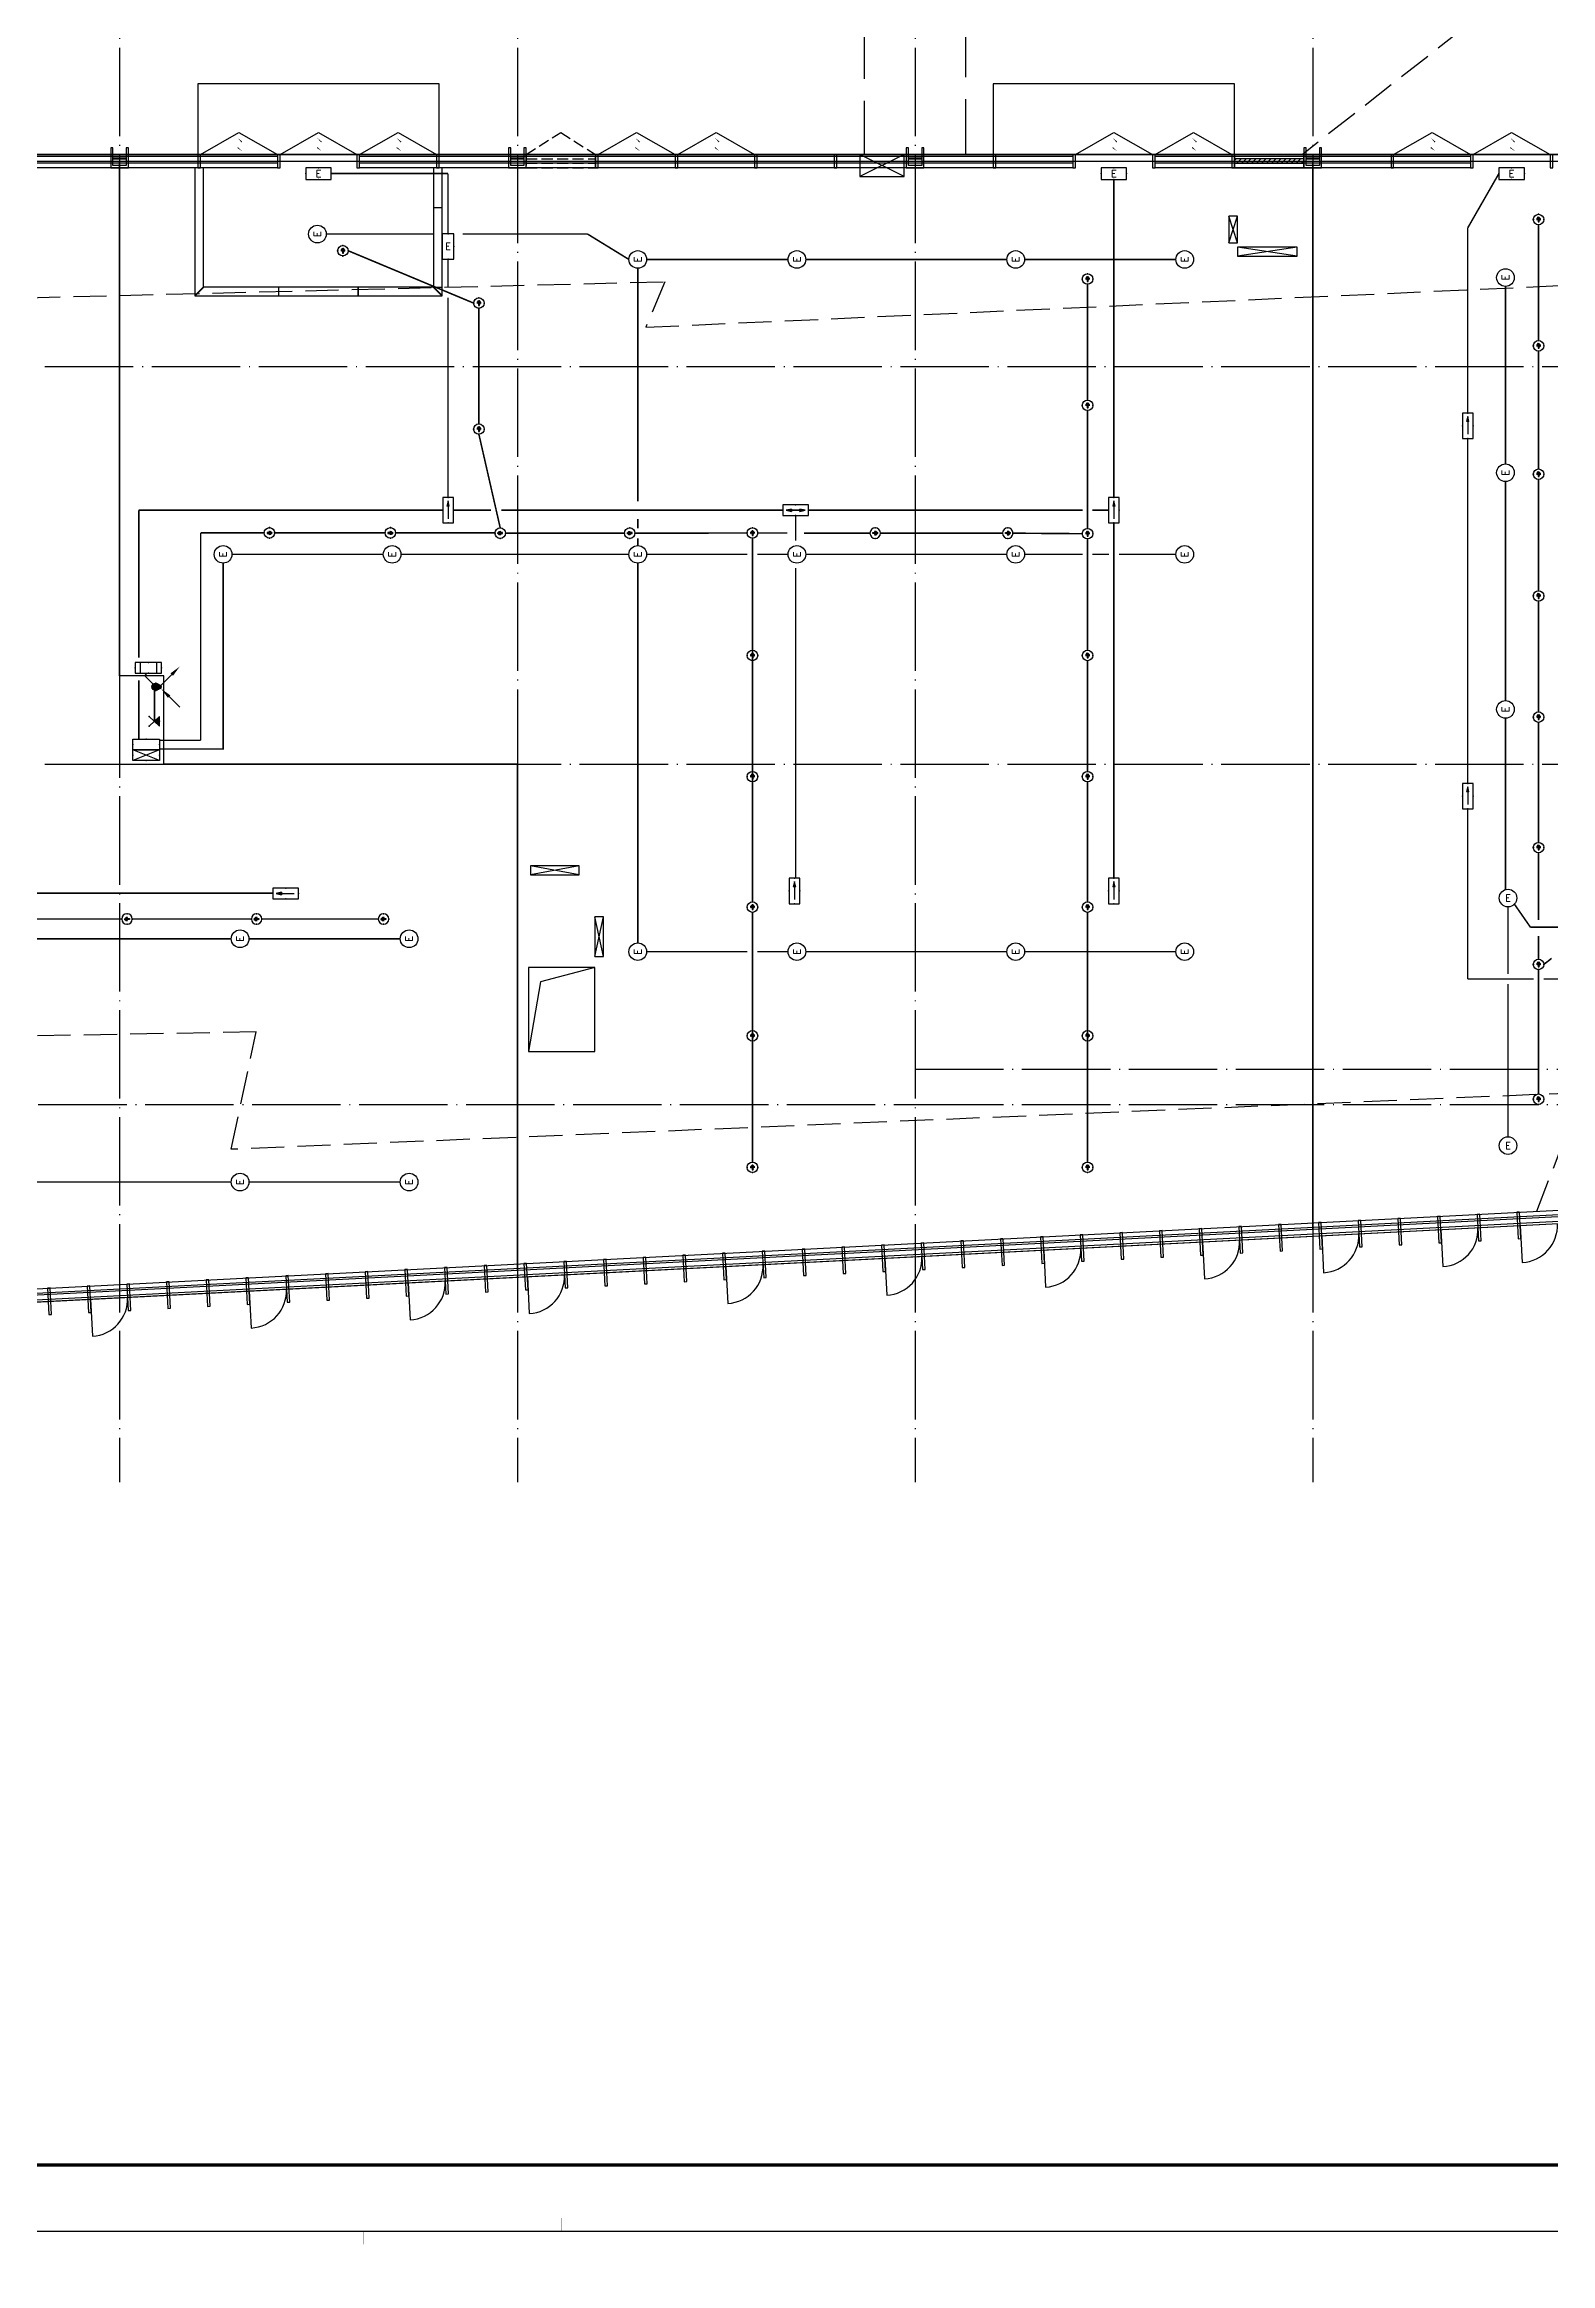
# Model space of a CAD drawing. Extents: x -288892 to 250096, y -100054 to 404668.
# Drawn here: x 48698 to 82782, y 62867 to 113091 of the extents above; entities that cross this region are included whole.
import ezdxf
from ezdxf.enums import TextEntityAlignment as Align
from ezdxf.xclip import XClip

# ---------------------------------------------------------------- set-up
doc = ezdxf.new("R2010")
doc.units = 0
doc.header["$LTSCALE"] = 1000
doc.header["$MEASUREMENT"] = 0
for name, pattern in [('104-14# 核心筒$0$DOTE', [2.42, 2, -0.2, 0.02, -0.2]), ('DASH', [0.35, 0.25, -0.1]), ('X-104 14#平面$0$$0$DASH', [0.35, 0.25, -0.1]), ('X-104 14#平面$0$109 3#平面$0$DASH', [0.35, 0.25, -0.1]), ('X-104 14#平面$0$DASH', [0.35, 0.25, -0.1])]:
    doc.linetypes.add(name, pattern=pattern)
doc.layers.get('0').update_dxf_attribs({"linetype": 'CONTINUOUS'})
for name, color, linetype in [('104-14# 核心筒$0$A_AXIS-轴线', 36, '104-14# 核心筒$0$DOTE'), ('14#楼幕墙$0$A-C_玻璃幕墙', 140, 'CONTINUOUS'), ('14#楼幕墙$0$A-C_窗', 140, 'CONTINUOUS'), ('EQUIP-照明', 3, 'CONTINUOUS'), ('EQUIP-箱柜', 3, 'CONTINUOUS'), ('LWIRE', 4, 'CONTINUOUS'), ('TEL_TEXT', 3, 'CONTINUOUS'), ('WIRE-应急', 2, 'DASH'), ('WIRE-照明', 1, 'CONTINUOUS'), ('X-104 14#平面$0$$0$A-C_窗', 140, 'CONTINUOUS'), ('X-104 14#平面$0$A-C_玻璃幕墙', 140, 'CONTINUOUS'), ('X-104 14#平面$0$A-C_窗', 140, 'CONTINUOUS'), ('X-104 14#平面$0$A-O_屋面', 201, 'CONTINUOUS'), ('X-104 14#平面$0$A-SUR_吊顶', 40, 'CONTINUOUS'), ('X-104 14#平面$0$A-TECH_暖通', 6, 'CONTINUOUS'), ('X-104 14#平面$0$DUCT-新风管立管', 3, 'CONTINUOUS')]:
    doc.layers.add(name, color=color, linetype=linetype)
doc.layers.add('14#楼幕墙$0$04-不打印_辅助线', color=165, linetype='CONTINUOUS', plot=False)
doc.layers.add('X-104 14#平面$0$04-不打印_辅助线', color=165, linetype='CONTINUOUS', plot=False)
doc.layers.add('X-104 14#平面$0$000套内', color=226, linetype='CONTINUOUS', lineweight=30)
doc.styles.add('_TCH_LABEL', font='COMPLEX', dxfattribs={"bigfont": 'GBCBIG'})
doc.styles.add('_TEL_DIM', font='SIMPLEX', dxfattribs={"width": 0.8, "height": 3.5, "bigfont": 'HZTXT'})
doc.styles.get("Standard").update_dxf_attribs({"font": 'gbenor.shx', "bigfont": 'gbcbig.shx'})

# ---------------------------------------------------------------- blocks, each defined once
blk = doc.blocks.new('图框-A1+1-2')
at = {"const_width": 0.05}
blk.add_lwpolyline([(0, 0), (1261, 0), (1261, 594), (0, 594)], close=True, dxfattribs=at)
blk.add_lwpolyline([(630.5, 594), (630.5, 592)], dxfattribs=at)
blk = doc.blocks.new('图框-A1+1-4')
for points, const_width in [([(0, 0), (1051, 0), (1051, 594), (0, 594)], 0.05), ([(976, 584), (25, 584), (25, 10), (976, 10)], 0.5)]:
    blk.add_lwpolyline(points, close=True, dxfattribs=dict(const_width=const_width))
at = {"const_width": 0.05}
blk.add_lwpolyline([(525.5, 0), (525.5, 2)], dxfattribs=at)
blk = doc.blocks.new('14#楼幕墙$0$A$C103B1A8E')
blk.add_lwpolyline([(0, 0), (60, 0), (60, 600), (0, 600)], close=True)
blk = doc.blocks.new('14#楼幕墙$0$A$C678332E3')
blk.add_lwpolyline([(0, 0), (60, 0), (60, 300), (0, 300)], close=True)
blk = doc.blocks.new('*U1890')
blk.add_lwpolyline([(300, 0), (0, 0), (0, 150), (300, 150)], close=True)
blk = doc.blocks.new('14#楼幕墙$0$A$C07E80D9E')
blk.add_lwpolyline([(-350, -50), (-50, -50), (-50, -450), (0, -450), (0, 0), (-400, 0), (-400, -450), (-350, -450)], close=True)
for points in [[(-50, -200), (-350, -200)], [(-50, -220), (-350, -220)]]:
    blk.add_lwpolyline(points)
at = {"layer": '14#楼幕墙$0$A-C_玻璃幕墙', "rotation": 180}
blk.add_blockref('*U1890', (-50, -50), dxfattribs=at)
blk = doc.blocks.new('14#楼幕墙$0$A$C09283E46')
for name, p, rotation in [('14#楼幕墙$0$A$C07E80D9E', (10636, 21966), 177.5000000000001), ('14#楼幕墙$0$A$C678332E3', (12604, 21880), 357.5000000000006), ('14#楼幕墙$0$A$C678332E3', (14403, 21802), 357.5000000000006), ('14#楼幕墙$0$A$C678332E3', (16201, 21723), 357.5000000000006), ('14#楼幕墙$0$A$C678332E3', (17999, 21645), 357.5000000000006), ('14#楼幕墙$0$A$C07E80D9E', (19628, 21574), 177.5000000000001), ('14#楼幕墙$0$A$C678332E3', (21596, 21488), 357.5000000000006), ('14#楼幕墙$0$A$C678332E3', (23394, 21409), 357.5000000000006), ('14#楼幕墙$0$A$C678332E3', (25192, 21331), 357.5000000000006), ('14#楼幕墙$0$A$C07E80D9E', (28619, 21181), 177.5000000000001), ('14#楼幕墙$0$A$C678332E3', (26991, 21252), 357.5000000000006), ('14#楼幕墙$0$A$C678332E3', (30587, 21095), 357.5000000000006), ('14#楼幕墙$0$A$C678332E3', (32385, 21017), 357.5000000000006), ('14#楼幕墙$0$A$C678332E3', (34184, 20938), 357.5000000000006), ('14#楼幕墙$0$A$C678332E3', (35982, 20860), 357.5000000000006), ('14#楼幕墙$0$A$C07E80D9E', (37610, 20789), 177.5000000000001), ('14#楼幕墙$0$A$C678332E3', (39579, 20703), 357.5000000000006), ('14#楼幕墙$0$A$C678332E3', (41377, 20624), 357.5000000000006), ('14#楼幕墙$0$A$C678332E3', (43175, 20546), 357.5000000000006), ('14#楼幕墙$0$A$C103B1A8E', (8101, -3903), 0.4546658823147814), ('14#楼幕墙$0$A$C103B1A8E', (9001, -3896), 0.4546658823147814), ('14#楼幕墙$0$A$C103B1A8E', (9901, -3889), 0.4546658823147814), ('14#楼幕墙$0$A$C103B1A8E', (10801, -3882), 0.4546658823147814), ('14#楼幕墙$0$A$C103B1A8E', (11701, -3875), 0.4546658823147814), ('14#楼幕墙$0$A$C103B1A8E', (12601, -3868), 0.4546658823147814), ('14#楼幕墙$0$A$C103B1A8E', (13501, -3860), 0.4546658823147814), ('14#楼幕墙$0$A$C103B1A8E', (14401, -3853), 0.4546658823147814), ('14#楼幕墙$0$A$C103B1A8E', (15301, -3846), 0.4546658823147814), ('14#楼幕墙$0$A$C103B1A8E', (16201, -3839), 0.4546658823147814), ('14#楼幕墙$0$A$C103B1A8E', (17101, -3832), 0.4546658823147814), ('14#楼幕墙$0$A$C103B1A8E', (18001, -3825), 0.4546658823147814), ('14#楼幕墙$0$A$C103B1A8E', (18901, -3818), 0.4546658823147814), ('14#楼幕墙$0$A$C103B1A8E', (19801, -3811), 0.4546658823147814), ('14#楼幕墙$0$A$C103B1A8E', (20701, -3804), 0.4546658823147814), ('14#楼幕墙$0$A$C103B1A8E', (21601, -3797), 0.4546658823147814), ('14#楼幕墙$0$A$C103B1A8E', (22501, -3789), 0.4546658823147814), ('14#楼幕墙$0$A$C103B1A8E', (23401, -3782), 0.4546658823147814), ('14#楼幕墙$0$A$C103B1A8E', (24301, -3775), 0.4546658823147814), ('14#楼幕墙$0$A$C103B1A8E', (25201, -3768), 0.4546658823147814), ('14#楼幕墙$0$A$C103B1A8E', (26101, -3761), 0.4546658823147814), ('14#楼幕墙$0$A$C103B1A8E', (27001, -3754), 0.4546658823147814), ('14#楼幕墙$0$A$C103B1A8E', (27901, -3747), 0.4546658823147814), ('14#楼幕墙$0$A$C103B1A8E', (28801, -3740), 0.4546658823147814), ('14#楼幕墙$0$A$C103B1A8E', (29701, -3733), 0.4546658823147814), ('14#楼幕墙$0$A$C103B1A8E', (30601, -3726), 0.4546658823147814), ('14#楼幕墙$0$A$C103B1A8E', (31501, -3718), 0.4546658823147814), ('14#楼幕墙$0$A$C103B1A8E', (32401, -3711), 0.4546658823147814), ('14#楼幕墙$0$A$C103B1A8E', (33301, -3704), 0.4546658823147814), ('14#楼幕墙$0$A$C103B1A8E', (34201, -3697), 0.4546658823147814), ('14#楼幕墙$0$A$C103B1A8E', (35100, -3690), 0.4546658823147814), ('14#楼幕墙$0$A$C103B1A8E', (36000, -3683), 0.4546658823147814), ('14#楼幕墙$0$A$C103B1A8E', (36900, -3676), 0.4546658823147814), ('14#楼幕墙$0$A$C103B1A8E', (37800, -3669), 0.4546658823147814), ('14#楼幕墙$0$A$C103B1A8E', (38700, -3662), 0.4546658823147814), ('14#楼幕墙$0$A$C103B1A8E', (39600, -3655), 0.4546658823147814), ('14#楼幕墙$0$A$C103B1A8E', (40500, -3647), 0.4546658823147814), ('14#楼幕墙$0$A$C103B1A8E', (41400, -3640), 0.4546658823147814)]:
    blk.add_blockref(name, p, dxfattribs=dict(rotation=rotation))
blk = doc.blocks.new('14#楼幕墙$0$A$C2CD63A88')
blk.add_lwpolyline([(0, 670), (0, -170)])
blk.add_arc((0, 670), 840, 270, 0)
blk = doc.blocks.new('14#楼幕墙$0$A$C22714246')
blk.add_lwpolyline([(1740, 497), (870, 0), (0, 497)])
at = {"layer": '14#楼幕墙$0$A-C_玻璃幕墙', "color": 1}
blk.add_lwpolyline([(899, 122, 0, 25, 0), (802, 217, 0, 0, 0), (900, 340, 25, 0, 0), (796, 422, 0, 0, 0)], format="xyseb", dxfattribs=at)
blk = doc.blocks.new('14#楼幕墙')
at = {"layer": '14#楼幕墙$0$A-C_玻璃幕墙'}
for p, q in [((86987, 110600), (8392, 110600)), ((53970, 110550), (46830, 110550)), ((71970, 110550), (55830, 110550)), ((80970, 110550), (73830, 110550)), ((53970, 110400), (46830, 110400)), ((53970, 110300), (46830, 110300)), ((71970, 110400), (55830, 110400)), ((71970, 110300), (55830, 110300)), ((80970, 110400), (73830, 110400)), ((80970, 110300), (73830, 110300)), ((39845, 84184), (83846, 86453)), ((39904, 84237), (83846, 86503)), ((40081, 84396), (83848, 86653)), ((40200, 84502), (83848, 86753))]:
    blk.add_line(p, q, dxfattribs=at)
at = {"layer": '14#楼幕墙$0$A-C_玻璃幕墙', "ltscale": 2}
for points in [[(52170, 110600), (57630, 110600), (57630, 112200), (52170, 112200)], [(70170, 110600), (75630, 110600), (75630, 112200), (70170, 112200)]]:
    blk.add_lwpolyline(points, close=True, dxfattribs=at)
at = {"layer": '14#楼幕墙$0$04-不打印_辅助线', "rotation": 180}
for p in [(55770, 111097), (73770, 111097), (82770, 111097)]:
    blk.add_blockref('14#楼幕墙$0$A$C22714246', p, dxfattribs=at)
at = {"layer": '14#楼幕墙$0$A-C_玻璃幕墙', "rotation": 2.499999999999448}
blk.add_blockref('14#楼幕墙$0$A$C09283E46', (40532, 87891), dxfattribs=at)
at = {"layer": '14#楼幕墙$0$A-C_窗'}
for name, p, rotation in [('14#楼幕墙$0$A$C22714246', (53970, 111097), 180), ('14#楼幕墙$0$A$C22714246', (57570, 111097), 180), ('14#楼幕墙$0$A$C22714246', (62970, 111097), 180), ('14#楼幕墙$0$A$C22714246', (64770, 111097), 180), ('14#楼幕墙$0$A$C22714246', (75570, 111097), 180), ('14#楼幕墙$0$A$C22714246', (80970, 111097), 180), ('14#楼幕墙$0$A$C2CD63A88', (82131, 85693), 2.951784843777751), ('14#楼幕墙$0$A$C2CD63A88', (74940, 85323), 2.951784843777751), ('14#楼幕墙$0$A$C2CD63A88', (77637, 85463), 2.951784843777751), ('14#楼幕墙$0$A$C2CD63A88', (80333, 85600), 2.951784843777751), ('14#楼幕墙$0$A$C2CD63A88', (64155, 84767), 2.951784843777751), ('14#楼幕墙$0$A$C2CD63A88', (67750, 84951), 2.951784843777751), ('14#楼幕墙$0$A$C2CD63A88', (71345, 85137), 2.951784843777751), ('14#楼幕墙$0$A$C2CD63A88', (53369, 84210), 2.951784843777751), ('14#楼幕墙$0$A$C2CD63A88', (56964, 84395), 2.951784843777751), ('14#楼幕墙$0$A$C2CD63A88', (59661, 84536), 2.951784843777751), ('14#楼幕墙$0$A$C2CD63A88', (49774, 84024), 2.951784843777751)]:
    blk.add_blockref(name, p, dxfattribs=dict(at, rotation=rotation))
blk = doc.blocks.new('104-14# 核心筒')
at = {"layer": '104-14# 核心筒$0$A_AXIS-轴线'}
for p, q in [((50400, 139634), (50400, 80555)), ((59400, 139634), (59400, 80555)), ((68400, 139634), (68400, 80555)), ((77400, 139634), (77400, 80555)), ((-9370, 105800), (120260, 105800)), ((-9370, 96800), (120260, 96800)), ((68400, 89900), (120260, 89900)), ((-9520, 89100), (68400, 89100)), ((68400, 89100), (120260, 89100))]:
    blk.add_line(p, q, dxfattribs=at)
blk = doc.blocks.new('*U1767')
h = blk.add_hatch()
h.set_pattern_fill('ANSI31', color=256, scale=50)
h.set_pattern_definition([(45, (-56042.376, 120006.8), (-56.1266, 56.1266), [])])
h.paths.add_polyline_path([(-1570, 100), (0, 100), (0, 200), (-1570, 200)])
for points in [[(-1570, 0), (0, 0), (0, 300), (-1570, 300)], [(-1570, 100), (0, 100), (0, 200), (-1570, 200)]]:
    blk.add_lwpolyline(points, close=True)
blk = doc.blocks.new('X-104 14#平面$0$ododod')
at = {"linetype": 'X-104 14#平面$0$$0$DASH'}
blk.add_lwpolyline([(0, 497), (1570, 497), (1570, 797), (0, 797)], close=True, dxfattribs=at)
for points in [[(1570, 697), (0, 697)], [(1570, 597), (0, 597)], [(1570, 497), (785, 0), (0, 497)]]:
    blk.add_lwpolyline(points, dxfattribs=at)
blk = doc.blocks.new('*U1836')
blk.add_lwpolyline([(500, 0), (500, 1000), (0, 1000), (0, 0), (500, 0), (0, 1000), (0, 0), (500, 1000)])
blk = doc.blocks.new('*U1821')
blk.add_lwpolyline([(200, 0), (200, 600), (0, 600), (0, 0), (200, 0), (0, 600), (0, 0), (200, 600)])
blk = doc.blocks.new('*U1822')
blk.add_lwpolyline([(200, 0), (200, 1350), (0, 1350), (0, 0), (200, 0), (0, 1350), (0, 0), (200, 1350)])
blk = doc.blocks.new('*U1812')
blk.add_lwpolyline([(200, 0), (200, 1100), (0, 1100), (0, 0), (200, 0), (0, 1100), (0, 0), (200, 1100)])
blk = doc.blocks.new('*U1803')
blk.add_lwpolyline([(200, 0), (200, 900), (0, 900), (0, 0), (200, 0), (0, 900), (0, 0), (200, 900)])
blk = doc.blocks.new('X-104 14#平面$0$sdfjladfiididid')
at = {"layer": 'X-104 14#平面$0$A-TECH_暖通', "rotation": 90}
for name, p in [('*U1836', (68150, 110100)), ('*U1822', (77050, 108300)), ('*U1812', (60800, 94300))]:
    blk.add_blockref(name, p, dxfattribs=at)
at = {"layer": 'X-104 14#平面$0$A-TECH_暖通'}
for name, p in [('*U1821', (75500, 108600)), ('*U1803', (61150, 92450))]:
    blk.add_blockref(name, p, dxfattribs=at)
blk = doc.blocks.new('X-104 14#平面')
for points in [[(-18433, 63600), (139217, 63600), (139217, 152700), (-18433, 152700)], [(-38664, 63600), (150486, 63600), (150486, -25500), (-38664, -25500)]]:
    blk.add_lwpolyline(points, close=True)
at = {"layer": 'X-104 14#平面$0$000套内'}
for points in [[(23450, 85695), (23450, 95600), (26550, 95600), (26550, 96800), (32300, 96800), (32300, 96700), (41500, 96700), (41500, 105700), (36000, 105700), (36000, 110450), (50400, 110450), (50400, 96800), (59400, 96800), (59400, 85343), (40022, 84343), (40355, 86433), (23450, 85695)], [(77400, 110450), (77400, 86272), (59400, 85343), (59400, 96800), (51400, 96800), (51400, 98800), (50400, 98800), (50400, 110450)]]:
    blk.add_lwpolyline(points, close=True, dxfattribs=at)
blk.add_lwpolyline([(83830, 86604), (77400, 86272), (77400, 110450), (86700, 110450)], dxfattribs=at)
at = {"layer": 'X-104 14#平面$0$04-不打印_辅助线'}
blk.add_lwpolyline([(95250, 109400), (95250, 114400), (95050, 114400), (95050, 115200), (95304, 115200), (96797, 120568), (96605, 120622), (96819, 121393), (85624, 124507), (87140, 129956), (83582, 130946), (66456, 115400), (609, 115400), (8, 112572), (4215, 111678), (1410, 98484), (6940, 97309), (8660, 105400), (8600, 105400), (8600, 106200), (14200, 106200), (14200, 110600), (86750, 110600), (86750, 109400)], close=True, dxfattribs=at)
at = {"layer": 'X-104 14#平面$0$A-C_玻璃幕墙'}
for points in [[(109062, 84668), (119297, 99814), (117563, 100200), (120742, 127895), (99427, 133825), (92631, 109400), (86987, 109400), (86987, 110600), (8392, 110600), (5689, 97881), (-2734, 99671), (-6010, 84258), (40178, 86275), (39845, 84184), (83846, 86453)], [(52100, 107400), (57700, 107400), (57700, 110300), (57500, 110300), (57500, 107600), (52300, 107600), (52300, 110300), (52100, 110300)]]:
    blk.add_lwpolyline(points, close=True, dxfattribs=at)
for points in [[(57500, 109400), (57700, 109400)], [(57500, 107600), (57700, 107600)]]:
    blk.add_lwpolyline(points, dxfattribs=at)
at = {"layer": 'X-104 14#平面$0$A-C_玻璃幕墙', "const_width": 35}
for points in [[(52300, 107600), (52100, 107400)], [(54000, 107600), (54000, 107400)], [(55800, 107600), (55800, 107400)], [(57500, 107600), (57700, 107400)]]:
    blk.add_lwpolyline(points, dxfattribs=at)
at = {"layer": 'X-104 14#平面$0$A-O_屋面', "linetype": 'X-104 14#平面$0$DASH', "ltscale": 5}
blk.add_lwpolyline([(73926, 118228), (72387, 119937), (67250, 115312), (67250, 110600), (69550, 110600), (69550, 114288)], close=True, dxfattribs=at)
at = {"layer": 'X-104 14#平面$0$A-SUR_吊顶', "linetype": 'X-104 14#平面$0$109 3#平面$0$DASH', "ltscale": 3}
for points in [[(95099, 118271), (89096, 119941), (77166, 110600)], [(82467, 86682), (83500, 89366), (52927, 88085), (53491, 90740), (17309, 90108), (22065, 106695), (62738, 107720), (62308, 106691), (92309, 108057)]]:
    blk.add_lwpolyline(points, dxfattribs=at)
at = {"layer": 'X-104 14#平面$0$DUCT-新风管立管'}
blk.add_lwpolyline([(61150, 92200), (59650, 92200), (59650, 90300), (61150, 90300), (61150, 92200), (59922, 91878), (59650, 90300)], dxfattribs=at)
ref = blk.add_blockref('104-14# 核心筒', (0, 0))
XClip(ref).set_block_clipping_path([(-38664.3623821461, -25500), (139216.5485069363, 330900)])
for name in ['14#楼幕墙', 'X-104 14#平面$0$sdfjladfiididid']:
    blk.add_blockref(name, (0, 0))
at = {"xscale": 150, "yscale": 150, "zscale": 150}
for name, p in [('图框-A1+1-4', (-18433, 63600)), ('图框-A1+1-2', (-38664, -25500))]:
    blk.add_blockref(name, p, dxfattribs=at)
at = {"layer": 'X-104 14#平面$0$$0$A-C_窗', "rotation": 180}
blk.add_blockref('X-104 14#平面$0$ododod', (61170, 111097), dxfattribs=at)
at = {"layer": 'X-104 14#平面$0$A-C_窗'}
blk.add_blockref('*U1767', (77200, 110300), dxfattribs=at)
blk = doc.blocks.new('$equip$00001838')
blk.add_circle((0, 0), 0.5)
at = {"color": 7, "style": '_TEL_DIM'}
blk.add_attdef('$TEXT$', text='', height=0.4, dxfattribs=at).set_placement((0, 0), align=Align.MIDDLE_CENTER)
at = {"color": 7, "style": '_TEL_DIM', "flags": 1}
blk.add_attdef('A', text='', height=0.00002, dxfattribs=at).set_placement((0, 0), align=Align.MIDDLE_CENTER)
blk = doc.blocks.new('$equip$00002541')
blk.add_hatch(color=256).paths.add_polyline_path([(-0.24, 0.37), (-0.53, 0.3), (-0.24, 0.23)])
for p, q in [((-0.72, 0.6), (-0.72, 0)), ((0.72, 0.6), (-0.72, 0.6)), ((-0.72, 0), (0.72, 0)), ((-0.24, 0.37), (-0.53, 0.3)), ((-0.53, 0.3), (-0.24, 0.23)), ((-0.24, 0.37), (-0.24, 0.23)), ((0.72, 0), (0.72, 0.6))]:
    blk.add_line(p, q)
at = {"color": 7}
blk.add_line((-0.48, 0.3), (0.48, 0.3), dxfattribs=at)
at = {"const_width": 0.02}
blk.add_lwpolyline([(-0.72, 0.6), (-0.72, 0), (0.72, 0), (0.72, 0.6), (-0.72, 0.6), (-0.72, 0)], dxfattribs=at)
for p in [(-0.72, 0.3), (0, 0.6), (0, 0), (0.72, 0.3)]:
    blk.add_point(p)
at = {"color": 7, "style": '_TEL_DIM', "flags": 1}
blk.add_attdef('A', text='', height=0.00002, dxfattribs=at).set_placement((0, 0), align=Align.MIDDLE_CENTER)
blk = doc.blocks.new('$equip_U$00000189(HT0843)')
at = {"color": 2}
for p, q in [((-0.72, 0.66), (-0.72, 0)), ((0.72, 0.66), (-0.72, 0.66)), ((-0.72, 0), (0.72, 0)), ((0.72, 0), (0.72, 0.66))]:
    blk.add_line(p, q, dxfattribs=at)
at = {"color": 2, "const_width": 0.0125}
for points in [[(0.72, 0.66), (0.72, 0.66), (-0.72, 0.66)], [(-0.72, 0.66), (-0.72, 0)], [(-0.72, 0), (0.72, 0)], [(0.72, 0), (0.72, 0.66)]]:
    blk.add_lwpolyline(points, dxfattribs=at)
at = {"color": 2}
blk.add_lwpolyline([(-0.72, 0.66), (-0.72, 0)], dxfattribs=at)
for p in [(-0.72, 0.33), (0, 0.66), (0, 0), (0.72, 0.33)]:
    blk.add_point(p)
at = {"color": 7, "style": '_TEL_DIM'}
blk.add_attdef('$TEXT$', text='', height=0.4, dxfattribs=at).set_placement((0, 0.33), align=Align.MIDDLE_CENTER)
at = {"color": 7, "style": '_TEL_DIM', "flags": 1}
blk.add_attdef('A', text='', height=0.000025, dxfattribs=at).set_placement((0, 0), align=Align.MIDDLE_CENTER)
blk = doc.blocks.new('$equip$00002534')
for p, q in [((-0.72, 0.66), (-0.72, 0)), ((0.72, 0.66), (-0.72, 0.66)), ((-0.72, 0), (0.72, 0)), ((0.72, 0), (0.72, 0.66))]:
    blk.add_line(p, q)
at = {"const_width": 0.02}
blk.add_lwpolyline([(-0.72, 0.66), (-0.72, 0), (0.72, 0), (0.72, 0.66), (-0.72, 0.66), (-0.72, 0)], dxfattribs=at)
for p in [(-0.72, 0.33), (0, 0.66), (0, 0), (0.72, 0.33)]:
    blk.add_point(p)
at = {"color": 7, "style": '_TEL_DIM'}
blk.add_attdef('$TEXT$', text='', height=0.4, dxfattribs=at).set_placement((0, 0.33), align=Align.MIDDLE_CENTER)
at = {"color": 7, "style": '_TEL_DIM', "flags": 1}
blk.add_attdef('A', text='', height=0.00002, dxfattribs=at).set_placement((0, 0), align=Align.MIDDLE_CENTER)
blk = doc.blocks.new('$equip$00001424')
for p, q in [((-0.75, 0), (0.75, 0.6)), ((-0.75, 0.6), (0.75, 0)), ((0.75, 0.6), (-0.75, 0.6)), ((-0.75, 0.6), (-0.75, 0)), ((-0.75, 0), (0.75, 0)), ((0.75, 0), (0.75, 0.6))]:
    blk.add_line(p, q)
for p in [(-0.75, 0.3), (0, 0.6), (0, 0), (0.75, 0.3)]:
    blk.add_point(p)
at = {"style": '_TCH_LABEL', "flags": 9}
blk.add_attdef('A', (0, 0), '', height=0.00002, dxfattribs=at)
blk = doc.blocks.new('$equip$00001413')
for p, q in [((0.75, 0.6), (-0.75, 0.6)), ((-0.75, 0.6), (-0.75, 0)), ((-0.75, 0), (0.75, 0)), ((0.75, 0), (0.75, 0.6))]:
    blk.add_line(p, q)
for p in [(-0.75, 0.3), (0, 0.6), (0, 0), (0.75, 0.3)]:
    blk.add_point(p)
at = {"style": '_TCH_LABEL', "flags": 9}
blk.add_attdef('A', (0, 0), '', height=0.00002, dxfattribs=at)
blk = doc.blocks.new('$equip$00001154')
for p, q in [((0, 0.28), (0, -0.28)), ((0, 0.28), (0.57, -0.28)), ((0.57, 0.28), (0, -0.28))]:
    blk.add_line(p, q)
for p in [(0, 0), (0.28, 0), (0.57, 0.28), (0.57, -0.28)]:
    blk.add_point(p)
blk.add_solid([(0, -0.28), (0.28, 0), (0, 0.28)])
at = {"layer": 'TEL_TEXT', "style": '_TEL_DIM', "flags": 1}
blk.add_attdef('A', text='', height=0.00002, dxfattribs=at).set_placement((0, 0), align=Align.MIDDLE_CENTER)
blk = doc.blocks.new('$equip$00001962')
for p, q in [((0.15, 0.36), (0.63, 0.83)), ((0.63, 0.83), (0.77, 0.69))]:
    blk.add_line(p, q)
blk.add_circle((0, 0.21), 0.208)
for p in [(-0.21, 0.21), (0, 0.42), (0, 0), (0.21, 0.21)]:
    blk.add_point(p)
for points in [[(-0.18, 0.31), (0.18, 0.31), (-0.21, 0.21), (0.21, 0.21)], [(-0.18, 0.1), (0.18, 0.1), (-0.21, 0.21), (0.21, 0.21)], [(-0.1, 0.39), (0.1, 0.39), (-0.18, 0.31), (0.18, 0.31)], [(-0.1, 0.03), (0.1, 0.03), (-0.18, 0.1), (0.18, 0.1)], [(0, 0.42), (0, 0.42), (-0.1, 0.39), (0.1, 0.39)], [(0, 0), (0, 0), (-0.1, 0.03), (0.1, 0.03)]]:
    blk.add_solid(points)
at = {"layer": 'TEL_TEXT', "style": '_TEL_DIM', "flags": 1}
blk.add_attdef('A', text='', height=0.00002, dxfattribs=at).set_placement((0, 0), align=Align.MIDDLE_CENTER)
blk = doc.blocks.new('$TelecSys$00000079')
for p, q in [((0.7, 0.7), (0, 0)), ((0.1, 0.1), (0.1, 0.1)), ((-0.1, -0.1), (-0.1, -0.1))]:
    blk.add_line(p, q)
at = {"const_width": 0.142}
blk.add_lwpolyline([(-0.07, 0, 1), (0.07, 0, 1)], format="xyb", close=True, dxfattribs=at)
blk.add_solid([(0.63, 0.77), (0.77, 0.63), (1.15, 1.15)])
at = {"width": 0.8, "flags": 9}
blk.add_attdef('A', (0, 0), '', height=0.00002, dxfattribs=at)
blk = doc.blocks.new('$TelecSys$00000081')
for p, q in [((0.1, 0.1), (0.1, 0.1)), ((-1.15, -1.15), (-0.55, -0.55)), ((-0.1, -0.1), (-0.1, -0.1))]:
    blk.add_line(p, q)
at = {"const_width": 0.142}
blk.add_lwpolyline([(0.07, 0, 1), (-0.07, 0, 1)], format="xyb", close=True, dxfattribs=at)
blk.add_solid([(-0.62, -0.48), (-0.48, -0.62), (-0.1, -0.1)])
at = {"width": 0.8, "flags": 9}
blk.add_attdef('A', (0, 0), '', height=0.00002, rotation=180, dxfattribs=at)
blk = doc.blocks.new('$equip$00001428')
for p, q in [((0.75, 0.6), (-0.75, 0.6)), ((-0.75, 0.6), (-0.75, 0)), ((-0.75, 0), (0.75, 0)), ((-0.47, 0.6), (-0.47, 0)), ((0.47, 0.6), (0.47, 0)), ((0.75, 0), (0.75, 0.6))]:
    blk.add_line(p, q)
for p in [(-0.75, 0.3), (0, 0.6), (0, 0), (0.75, 0.3)]:
    blk.add_point(p)
at = {"style": '_TCH_LABEL', "flags": 9}
blk.add_attdef('A', (0, 0), '', height=0.00002, dxfattribs=at)
blk = doc.blocks.new('$equip_U$00000283(晏大钊)')
at = {"color": 3}
for p, q in [((-0.07, 0.05), (-0.27, 0.05)), ((-0.27, 0.05), (-0.27, 0.05)), ((-0.26, 0.05), (-0.27, 0.04)), ((-0.25, 0.05), (-0.27, 0.03)), ((-0.24, 0.05), (-0.27, 0.02)), ((-0.23, 0.05), (-0.27, 0.01)), ((-0.22, 0.05), (-0.27, 0)), ((-0.2, 0.05), (-0.27, -0.01)), ((-0.19, 0.05), (-0.27, -0.03)), ((-0.18, 0.05), (-0.27, -0.04)), ((-0.17, 0.05), (-0.27, -0.05)), ((-0.16, 0.05), (-0.27, -0.06)), ((-0.27, 0.05), (-0.27, 0.05)), ((-0.26, 0.05), (-0.27, 0.04)), ((-0.25, 0.05), (-0.27, 0.03)), ((-0.24, 0.05), (-0.27, 0.02)), ((-0.23, 0.05), (-0.27, 0.01)), ((-0.22, 0.05), (-0.27, 0)), ((-0.2, 0.05), (-0.27, -0.01)), ((-0.19, 0.05), (-0.27, -0.03)), ((-0.18, 0.05), (-0.27, -0.04)), ((-0.17, 0.05), (-0.27, -0.05)), ((-0.16, 0.05), (-0.27, -0.06)), ((-0.15, 0.05), (-0.26, -0.06)), ((-0.15, 0.05), (-0.26, -0.06)), ((-0.14, 0.05), (-0.25, -0.06)), ((-0.14, 0.05), (-0.25, -0.06)), ((-0.13, 0.05), (-0.24, -0.06)), ((-0.13, 0.05), (-0.24, -0.06)), ((-0.11, 0.05), (-0.23, -0.06)), ((-0.11, 0.05), (-0.23, -0.06)), ((-0.1, 0.05), (-0.22, -0.06)), ((-0.1, 0.05), (-0.22, -0.06)), ((-0.09, 0.05), (-0.21, -0.06)), ((-0.09, 0.05), (-0.21, -0.06)), ((-0.08, 0.05), (-0.2, -0.06)), ((-0.08, 0.05), (-0.2, -0.06)), ((-0.07, 0.05), (-0.18, -0.06)), ((-0.07, 0.05), (-0.18, -0.06)), ((-0.06, 0.05), (-0.17, -0.06)), ((-0.06, 0.05), (-0.17, -0.06)), ((-0.05, 0.05), (-0.16, -0.06)), ((-0.05, 0.05), (-0.16, -0.06)), ((-0.04, 0.05), (-0.15, -0.06)), ((-0.04, 0.05), (-0.15, -0.06)), ((-0.02, 0.05), (-0.14, -0.06)), ((-0.02, 0.05), (-0.14, -0.06)), ((-0.01, 0.05), (-0.13, -0.06)), ((-0.01, 0.05), (-0.13, -0.06)), ((0, 0.05), (-0.12, -0.06)), ((0, 0.05), (-0.12, -0.06)), ((0.01, 0.05), (-0.11, -0.06)), ((0.01, 0.05), (-0.11, -0.06)), ((0.02, 0.05), (-0.09, -0.06)), ((0.02, 0.05), (-0.09, -0.06)), ((0.03, 0.05), (-0.08, -0.06)), ((0.03, 0.05), (-0.08, -0.06)), ((0.04, 0.05), (-0.07, -0.06)), ((0.04, 0.05), (-0.07, -0.06)), ((0.05, 0.05), (-0.06, -0.06)), ((0.05, 0.05), (-0.06, -0.06)), ((-0.04, 0.17), (-0.05, 0.16)), ((-0.04, 0.17), (-0.05, 0.16)), ((0.07, 0.05), (-0.05, -0.06)), ((0.07, 0.05), (-0.05, -0.06)), ((-0.03, 0.17), (-0.04, 0.16)), ((-0.02, 0.17), (-0.04, 0.15)), ((-0.03, 0.17), (-0.04, 0.16)), ((-0.02, 0.17), (-0.04, 0.15)), ((0.15, 0.13), (-0.04, -0.06)), ((0.15, 0.13), (-0.04, -0.06)), ((0.21, 0.08), (-0.04, -0.18)), ((0.17, 0.03), (-0.04, -0.18)), ((-0.01, 0.17), (-0.03, 0.15)), ((0, 0.17), (-0.03, 0.14)), ((-0.01, 0.17), (-0.03, 0.15)), ((0, 0.17), (-0.03, 0.14)), ((0.16, 0.13), (-0.03, -0.06)), ((0.16, 0.13), (-0.03, -0.06)), ((0.22, 0.07), (-0.03, -0.18)), ((0.17, 0.02), (-0.03, -0.18)), ((0.01, 0.17), (-0.02, 0.14)), ((0.01, 0.17), (-0.02, 0.14)), ((0.17, 0.12), (-0.02, -0.06)), ((0.17, 0.12), (-0.02, -0.06)), ((0.22, 0.07), (-0.02, -0.18)), ((0.17, 0.01), (-0.02, -0.18)), ((0.02, 0.17), (-0.01, 0.13)), ((0.03, 0.17), (-0.01, 0.13)), ((0.02, 0.17), (-0.01, 0.13)), ((0.03, 0.17), (-0.01, 0.13)), ((0.23, 0.06), (-0.01, -0.18)), ((0.05, 0.17), (0, 0.12)), ((0.06, 0.17), (0, 0.12)), ((0.05, 0.17), (0, 0.12)), ((0.06, 0.17), (0, 0.12)), ((0.17, 0.11), (0, -0.06)), ((0.17, 0.11), (0, -0.06)), ((0.24, 0.06), (0, -0.18)), ((0.07, 0.17), (0.01, 0.11)), ((0.07, 0.17), (0.01, 0.11)), ((0.18, 0.11), (0.01, -0.06)), ((0.18, 0.11), (0.01, -0.06)), ((0.08, 0.17), (0.02, 0.1)), ((0.09, 0.17), (0.02, 0.1)), ((0.08, 0.17), (0.02, 0.1)), ((0.09, 0.17), (0.02, 0.1)), ((0.18, 0.1), (0.02, -0.06)), ((0.18, 0.1), (0.02, -0.06)), ((0.24, 0.05), (0.02, -0.18)), ((0.1, 0.17), (0.03, 0.09)), ((0.11, 0.17), (0.03, 0.09)), ((0.1, 0.17), (0.03, 0.09)), ((0.11, 0.17), (0.03, 0.09)), ((0.19, 0.1), (0.03, -0.06)), ((0.19, 0.1), (0.03, -0.06)), ((0.25, 0.05), (0.03, -0.18)), ((0.12, 0.16), (0.04, 0.08)), ((0.12, 0.16), (0.04, 0.08)), ((0.19, 0.09), (0.04, -0.06)), ((0.19, 0.09), (0.04, -0.06)), ((0.25, 0.04), (0.04, -0.18)), ((0.12, 0.16), (0.05, 0.08)), ((0.12, 0.16), (0.05, 0.08)), ((0.13, 0.15), (0.05, 0.07)), ((0.13, 0.15), (0.05, 0.07)), ((0.2, 0.09), (0.05, -0.06)), ((0.2, 0.09), (0.05, -0.06)), ((0.26, 0.03), (0.05, -0.18)), ((0.14, 0.15), (0.06, 0.07)), ((0.14, 0.15), (0.06, 0.07)), ((0.14, 0.14), (0.06, 0.06)), ((0.14, 0.14), (0.06, 0.06)), ((0.21, 0.08), (0.06, -0.06)), ((0.16, 0.04), (0.06, -0.06)), ((0.27, 0.03), (0.06, -0.18)), ((0.15, 0.14), (0.07, 0.06)), ((0.15, 0.14), (0.07, 0.06)), ((0.27, 0.02), (0.07, -0.18)), ((0.28, 0.02), (0.08, -0.18)), ((0.28, 0.01), (0.09, -0.18)), ((0.28, 0.01), (0.09, -0.18)), ((0.29, 0.01), (0.1, -0.18)), ((0.29, 0.01), (0.1, -0.18)), ((0.3, 0), (0.16, -0.13)), ((0.3, 0), (0.16, -0.13)), ((0.21, 0.08), (0.17, 0.04)), ((0.21, 0.08), (0.18, 0.04)), ((0.22, 0.07), (0.19, 0.04)), ((0.22, 0.07), (0.2, 0.04)), ((0.23, 0.06), (0.21, 0.04)), ((0.24, 0.06), (0.21, 0.03)), ((0.24, 0.05), (0.21, 0.02)), ((0.25, 0.05), (0.21, 0.01)), ((0.25, 0.04), (0.21, 0)), ((0.26, 0.03), (0.21, -0.01)), ((0.27, 0.03), (0.21, -0.02)), ((0.27, 0.02), (0.21, -0.03)), ((0.28, 0.02), (0.21, -0.05)), ((-0.03, -0.15), (-0.05, -0.18)), ((-0.03, -0.15), (-0.05, -0.18)), ((0.17, 0), (-0.01, -0.18)), ((0.17, -0.01), (0, -0.18)), ((0.17, -0.03), (0.02, -0.18)), ((0.17, -0.04), (0.03, -0.18)), ((0.17, -0.05), (0.04, -0.18)), ((0.17, -0.05), (0.05, -0.18)), ((0.18, -0.05), (0.06, -0.18)), ((0.19, -0.05), (0.07, -0.18)), ((0.2, -0.05), (0.08, -0.18)), ((0.3, 0), (0.27, -0.03)), ((0.3, 0), (0.27, -0.03))]:
    blk.add_line(p, q, dxfattribs=at)
at = {"color": 3, "linetype": 'ByBlock', "ltscale": 5}
for p, q in [((-0.27, 0.05), (-0.27, -0.06)), ((0.07, 0.05), (-0.27, 0.05)), ((0.07, 0.05), (-0.06, 0.17)), ((-0.06, 0.17), (0.11, 0.17)), ((0.07, 0.05), (0.07, 0.05)), ((0.11, 0.17), (0.3, 0)), ((-0.27, -0.06), (0.07, -0.06)), ((-0.06, -0.18), (0.07, -0.06)), ((0.11, -0.18), (-0.06, -0.18)), ((0.07, -0.06), (0.07, -0.06)), ((0.3, 0), (0.11, -0.18))]:
    blk.add_line(p, q, dxfattribs=at)
at = {"color": 3}
blk.add_circle((0, 0), 0.595, dxfattribs=at)
for p in [(-0.59, 0), (0, 0.59), (0.59, 0), (0, -0.59)]:
    blk.add_point(p)
at = {"color": 7, "style": '_TEL_DIM', "flags": 1}
for tag in ['A', 'REMARK']:
    blk.add_attdef(tag, text='', height=0.000025, dxfattribs=at).set_placement((0, 0), align=Align.MIDDLE_CENTER)
blk = doc.blocks.new('$equip_U$00000284(晏大钊)')
for p in [(-0.3, 0), (0, 0.3), (0.3, 0), (0, -0.3)]:
    blk.add_point(p)
at = {"xscale": 0.5, "yscale": 0.5, "zscale": 0.5}
blk.add_blockref('$equip_U$00000283(晏大钊)', (0, 0), dxfattribs=at)
at = {"color": 7, "style": '_TEL_DIM', "flags": 1}
for tag in ['A', 'REMARK']:
    blk.add_attdef(tag, text='', height=0.0000125, dxfattribs=at).set_placement((0, 0), align=Align.MIDDLE_CENTER)
blk = doc.blocks.new('$equip_U$00000302(HT0843)')
for p in [(-0.3, 0), (0, 0.3), (0.3, 0), (0, -0.3)]:
    blk.add_point(p)
at = {"rotation": 180}
blk.add_blockref('$equip_U$00000284(晏大钊)', (0, 0), dxfattribs=at)
at = {"color": 7, "style": '_TEL_DIM', "flags": 1}
for tag in ['A', 'REMARK']:
    blk.add_attdef(tag, text='', height=0.0000125, dxfattribs=at).set_placement((0, 0), align=Align.MIDDLE_CENTER)

msp = doc.modelspace()

# ---------------------------------------------------------------- linework, layer by layer
at = {"layer": 'WIRE-应急', "linetype": 'DASH', "const_width": 35}
for points in [[(55188, 110168), (57832, 110168)], [(57832, 108807), (57832, 110168)], [(72900, 102836), (72900, 110036)], [(81612, 110168), (80906, 108937)], [(82510, 106388), (82510, 109009)], [(55076, 108799), (57500, 108799)], [(58164, 108799), (60988, 108799)], [(60988, 108799), (61926, 108223)], [(80906, 104747), (80906, 108937)], [(55572, 108421), (58411, 107236)], [(57832, 108231), (57832, 107599)], [(62126, 102748), (62126, 108023)], [(62326, 108223), (65526, 108223)], [(65926, 108223), (70477, 108223)], [(70877, 108223), (74302, 108223)], [(72303, 105041), (72303, 107662)], [(81761, 107613), (81761, 103598)], [(57832, 107356), (57832, 102836)], [(58530, 107117), (58530, 104504)], [(82510, 103483), (82510, 106150)], [(72303, 102136), (72303, 104803)], [(58530, 104266), (59013, 102148)], [(80906, 96365), (80906, 104171)], [(81761, 103198), (81761, 98242)], [(82510, 103245), (82510, 100727)], [(57712, 102548), (50833, 102548)], [(50833, 99212), (50833, 102548)], [(57952, 102548), (58806, 102548)], [(59037, 102548), (65410, 102548)], [(65986, 102548), (72190, 102548)], [(72415, 102548), (72780, 102548)], [(52233, 97341), (52233, 102035)], [(53671, 102035), (52233, 102035)], [(53909, 102035), (56407, 102035)], [(56645, 102035), (58894, 102035)], [(59132, 102029), (61824, 102029)], [(62062, 102029), (64602, 102033)], [(62126, 102141), (62126, 102348)], [(65508, 102032), (64840, 102033)], [(65698, 102428), (65698, 102428)], [(65698, 102428), (65698, 102428)], [(65698, 102428), (65698, 101863)], [(67379, 102029), (65887, 102031)], [(67617, 102029), (70379, 102029)], [(70617, 102029), (72184, 102017)], [(72900, 94220), (72900, 102260)], [(52942, 101550), (56367, 101550)], [(56767, 101550), (61926, 101550)], [(62126, 101750), (62126, 101916)], [(62326, 101550), (64608, 101550)], [(64721, 101914), (64721, 93685)], [(64833, 101550), (65526, 101550)], [(65926, 101550), (70477, 101550)], [(70877, 101550), (72190, 101550)], [(72303, 101898), (72303, 99380)], [(72415, 101550), (72787, 101550)], [(73012, 101550), (74302, 101550)], [(52742, 101350), (52742, 97145), (51300, 97145)], [(62126, 101350), (62126, 92758)], [(65698, 101238), (65698, 94220)], [(82510, 97985), (82510, 100489)], [(72303, 96638), (72303, 99142)], [(50833, 97366), (50833, 98697)], [(51187, 97771), (51187, 98472)], [(81761, 97842), (81761, 93964)], [(82510, 95032), (82510, 97747)], [(51300, 97341), (52233, 97341)], [(72303, 93685), (72303, 96400)], [(80906, 95789), (80906, 91939)], [(82510, 93278), (82510, 94794)], [(45791, 93883), (53870, 93883)], [(64721, 93447), (64721, 87796)], [(72303, 93447), (72303, 87796)], [(81818, 93572), (81818, 92051)], [(81962, 93634), (82326, 93111)], [(50449, 93297), (47766, 93297)], [(53381, 93297), (50687, 93297)], [(56253, 93297), (53619, 93297)], [(88498, 93111), (82326, 93111)], [(82510, 92388), (82510, 92909)], [(48077, 92849), (52926, 92849)], [(53326, 92849), (56751, 92849)], [(62326, 92558), (64608, 92558)], [(64833, 92558), (65526, 92558)], [(65926, 92558), (70477, 92558)], [(70877, 92558), (74302, 92558)], [(72415, 92558), (73108, 92558)], [(82805, 92407), (82629, 92269)], [(82397, 91939), (80906, 91939)], [(82510, 89338), (82510, 92150)], [(87998, 91939), (82622, 91939)], [(81818, 91826), (81818, 88368)], [(48077, 87344), (52926, 87344)], [(53326, 87344), (56751, 87344)]]:
    msp.add_lwpolyline(points, dxfattribs=at)
at = {"layer": 'WIRE-照明', "linetype": 'Continuous', "const_width": 35}
msp.add_lwpolyline([(51300, 97145), (51300, 97145)], dxfattribs=at)

# ---------------------------------------------------------------- block references
msp.add_blockref('X-104 14#平面', (0, 0))
at = {"layer": 'EQUIP-照明'}
ref = msp.add_blockref('$equip_U$00000189(HT0843)', (54900, 110300), dxfattribs=dict(at, xscale=400, yscale=400, zscale=400, rotation=180))
ref.add_attrib('$TEXT$', 'E', dxfattribs={"layer": '0', "color": 7, "height": 160, "style": '_TEL_DIM'}).set_placement((54900, 110168), align=Align.MIDDLE_CENTER)
ref = msp.add_blockref('$equip_U$00000189(HT0843)', (72900, 110300), dxfattribs=dict(at, xscale=400, yscale=400, zscale=400, rotation=180))
ref.add_attrib('$TEXT$', 'E', dxfattribs={"layer": '0', "color": 7, "height": 160, "style": '_TEL_DIM'}).set_placement((72900, 110168), align=Align.MIDDLE_CENTER)
ref = msp.add_blockref('$equip$00002534', (81900, 110300), dxfattribs=dict(at, xscale=400, yscale=400, zscale=400, rotation=180))
ref.add_attrib('$TEXT$', 'E', dxfattribs={"layer": '0', "color": 7, "height": 160, "style": '_TEL_DIM'}).set_placement((81900, 110168), align=Align.MIDDLE_CENTER)
at = {"layer": 'EQUIP-照明', "xscale": 400, "yscale": 400, "zscale": 400, "rotation": 90}
for p in [(54876, 108799), (62126, 108223), (65726, 108223), (70677, 108223), (74502, 108223), (81761, 107813), (81761, 103398), (52742, 101550), (56567, 101550), (62126, 101550), (65726, 101550), (70677, 101550), (74502, 101550), (81761, 98042), (53126, 92849), (56951, 92849), (62126, 92558), (65726, 92558), (70677, 92558), (74502, 92558), (53126, 87344), (56951, 87344)]:
    msp.add_blockref('$equip$00001838', p, dxfattribs=at).add_auto_attribs({'$TEXT$': 'E'})
at = {"layer": 'EQUIP-照明', "yscale": 400, "zscale": 400}
for name, p, xscale, rotation in [('$equip_U$00000302(HT0843)', (82510, 109127), 400, 270), ('$equip_U$00000302(HT0843)', (55453, 108421), 400, 270), ('$equip_U$00000302(HT0843)', (72303, 107781), 400, 270), ('$equip_U$00000302(HT0843)', (58530, 107236), 400, 270), ('$equip_U$00000302(HT0843)', (82510, 106269), 400, 270), ('$equip_U$00000302(HT0843)', (72303, 104922), 400, 270), ('$equip_U$00000302(HT0843)', (58530, 104385), 400, 270), ('$equip$00002541', (80786, 104459), 400, 270), ('$equip_U$00000302(HT0843)', (82510, 103364), 400, 270), ('$equip$00002541', (57712, 102548), 400, 270), ('$equip$00002541', (65698, 102668), 400, 180), ('$equip$00002541', (72780, 102548), 400, 270), ('$equip_U$00000302(HT0843)', (53790, 102035), 400, 180), ('$equip_U$00000302(HT0843)', (56526, 102035), 400, 180), ('$equip_U$00000302(HT0843)', (64721, 102033), 400, 270), ('$equip_U$00000302(HT0843)', (72303, 102017), 400, 270), ('$equip_U$00000302(HT0843)', (82510, 100608), 400, 270), ('$equip_U$00000302(HT0843)', (64721, 99261), 400, 270), ('$equip_U$00000302(HT0843)', (72303, 99261), 400, 270), ('$equip$00001962', (51300, 98550), 400, 90), ('$equip_U$00000302(HT0843)', (82510, 97866), 400, 270), ('$equip$00001154', (51300, 97771), 400, 180), ('$equip_U$00000302(HT0843)', (64721, 96519), 400, 270), ('$equip_U$00000302(HT0843)', (72303, 96519), 400, 270), ('$equip$00002541', (80786, 96077), 400, 270), ('$equip_U$00000302(HT0843)', (82510, 94913), 400, 270), ('$equip$00002541', (65552, 93932), 400, 270), ('$equip$00002541', (72780, 93932), 400, 270), ('$equip_U$00000302(HT0843)', (64721, 93566), 400, 270), ('$equip_U$00000302(HT0843)', (72303, 93566), 400, 270), ('$equip_U$00000302(HT0843)', (50568, 93297), -400, 180), ('$equip_U$00000302(HT0843)', (53500, 93297), -400, 180), ('$equip_U$00000302(HT0843)', (56372, 93297), -400, 180), ('$equip_U$00000302(HT0843)', (82510, 92269), 400, 270), ('$equip_U$00000302(HT0843)', (64721, 90653), 400, 270), ('$equip_U$00000302(HT0843)', (72303, 90653), 400, 270), ('$equip_U$00000302(HT0843)', (82510, 89219), 400, 270), ('$equip_U$00000302(HT0843)', (64721, 87677), 400, 270), ('$equip_U$00000302(HT0843)', (72303, 87677), 400, 270)]:
    msp.add_blockref(name, p, dxfattribs=dict(at, xscale=xscale, rotation=rotation))
at = {"layer": 'EQUIP-照明'}
ref = msp.add_blockref('$equip_U$00000189(HT0843)', (57700, 108519), dxfattribs=dict(at, xscale=400, yscale=400, zscale=400, rotation=270))
ref.add_attrib('$TEXT$', 'E', dxfattribs={"layer": '0', "color": 7, "height": 160, "style": '_TEL_DIM'}).set_placement((57832, 108519), align=Align.MIDDLE_CENTER)
at = {"layer": 'EQUIP-照明', "yscale": 400, "zscale": 400}
for name, p, xscale in [('$equip$00002541', (65698, 102428), 400), ('$equip_U$00000302(HT0843)', (59013, 102029), 400), ('$equip_U$00000302(HT0843)', (61943, 102029), 400), ('$equip_U$00000302(HT0843)', (67498, 102029), -400), ('$equip_U$00000302(HT0843)', (70498, 102029), -400), ('$equip$00002541', (54158, 93753), 400)]:
    msp.add_blockref(name, p, dxfattribs=dict(at, xscale=xscale))
at = {"layer": 'EQUIP-照明', "xscale": 400, "yscale": 400, "zscale": 400}
for p in [(81818, 93772), (81818, 88168)]:
    msp.add_blockref('$equip$00001838', p, dxfattribs=at).add_auto_attribs({'$TEXT$': 'E'})
at = {"layer": 'EQUIP-箱柜', "zscale": 400}
for name, p, xscale, yscale in [('$equip$00001428', (51050, 98860), 400, 400), ('$equip$00001413', (51000, 97126), -400.0000000000001, 399.9999999999999), ('$equip$00001424', (51000, 96886), -400.0000000000001, 399.9999999999999)]:
    msp.add_blockref(name, p, dxfattribs=dict(at, xscale=xscale, yscale=yscale))
at = {"layer": 'LWIRE', "yscale": 400, "zscale": 400}
for name, xscale in [('$TelecSys$00000079', 400), ('$TelecSys$00000081', -400)]:
    msp.add_blockref(name, (51300, 98550), dxfattribs=dict(at, xscale=xscale))

doc.saveas('drawing.dxf')
